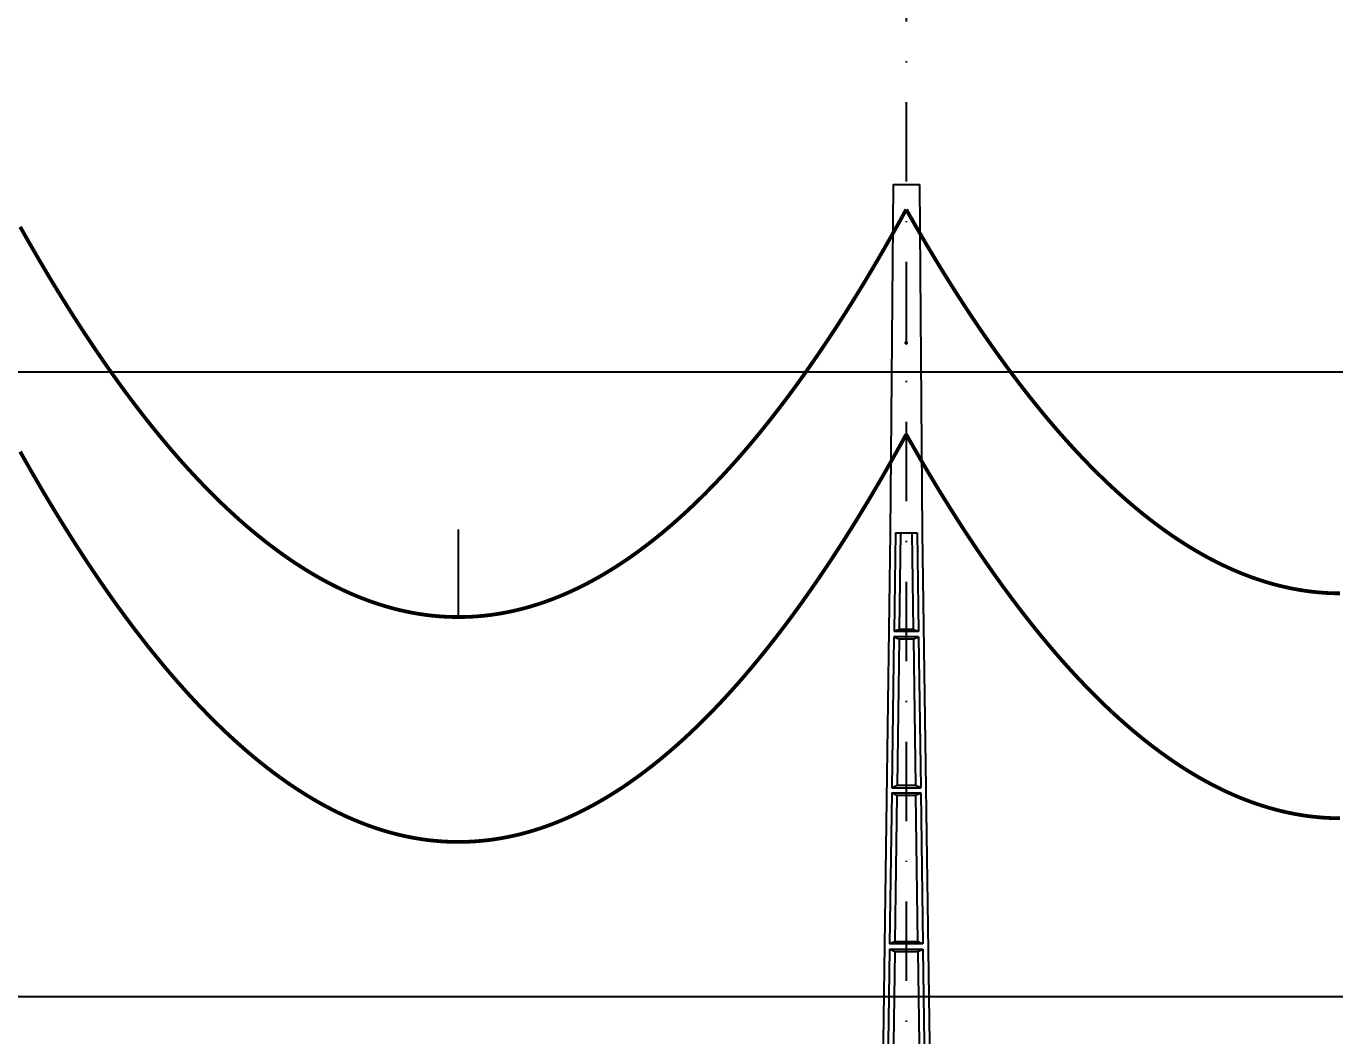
# Model space of a CAD drawing. Header units: metres. Extents: x -121 to 9872, y 3505 to 10721.
# Drawn here: x 817.6 to 922.3, y 9746.9 to 9827.7 of the extents above; entities that cross this region are included whole.
import ezdxf

# ---------------------------------------------------------------- set-up
doc = ezdxf.new("R2010")
doc.units = ezdxf.units.M
doc.header["$PDMODE"] = 2
doc.linetypes.add('DASHDOT', pattern=[25.4, 12.7, -6.35, 0, -6.35])
for name, color, linetype in [('CON-EOL- CA MAGNOLIA', 210, 'Continuous'), ('CON-EOL- FO', 101, 'Continuous'), ('cotas', 7, 'Continuous'), ('Grade', 9, 'Continuous'), ('Ind.Rot', 8, 'DASHDOT'), ('POSTE DT', 7, 'Continuous')]:
    doc.layers.add(name, color=color, linetype=linetype)
doc.styles.get("Standard").update_dxf_attribs({"font": 'arial.ttf'})
doc.dimstyles.new('ISO-25', dxfattribs={"dimtxt": 2.5, "dimasz": 2.5, "dimexe": 1.25, "dimexo": 0.625, "dimtad": 1, "dimzin": 1, "dimtxsty": 'Standard', "dimcen": 2.5, "dimaunit": 1, "dimadec": 3, "dimazin": 3, "dimtfac": 1, "dimtmove": 0, "dimatfit": 3, "dimfxlon": 1, "dimarcsym": 0})

# ---------------------------------------------------------------- blocks, each defined once
blk = doc.blocks.new('*U11')
at = {"layer": 'POSTE DT', "extrusion": (0, 1, 0)}
for p, q in [((-3.31, 349.86), (-4.05, 262)), ((-3.31, 349.86), (3.31, 349.86)), ((3.31, 349.86), (4.06, 262)), ((-4.05, 262), (-7.72, 0)), ((-4.05, 262), (-4.05, 262)), ((-2.73, 262), (-3.08, 237.05)), ((-2.73, 262), (2.75, 262)), ((-1.42, 262), (-1.77, 237.57)), ((1.43, 262), (1.77, 237.57)), ((2.75, 262), (3.1, 237.05)), ((4.06, 262), (7.72, 0)), ((-3.1, 235.74), (-3.63, 197.65)), ((3.11, 235.73), (-3.1, 235.74)), ((3.1, 237.05), (-3.08, 237.05)), ((-1.8, 235.21), (-2.32, 198.19)), ((1.8, 235.21), (2.32, 198.19)), ((3.11, 235.73), (3.65, 197.65)), ((-3.65, 196.34), (-4.19, 158.25)), ((-2.35, 195.8), (-2.87, 158.8)), ((2.35, 195.8), (2.87, 158.8)), ((3.66, 196.34), (4.2, 158.25)), ((-4.21, 156.94), (-4.74, 118.85)), ((-2.9, 156.39), (-3.42, 119.41)), ((2.91, 156.39), (3.42, 119.41)), ((4.21, 156.94), (4.75, 118.85)), ((4.75, 118.85), (-4.74, 118.85)), ((-4.76, 117.54), (-5.29, 79.45)), ((4.77, 117.54), (-4.76, 117.54)), ((-3.46, 116.98), (-3.97, 80.02)), ((3.46, 116.98), (3.98, 80.02)), ((4.77, 117.54), (5.3, 79.45)), ((5.3, 79.45), (-5.29, 79.45)), ((-5.31, 78.14), (-5.85, 40.06)), ((5.32, 78.14), (-5.31, 78.14)), ((-4.01, 77.57), (-4.53, 40.63)), ((4.01, 77.57), (4.53, 40.63)), ((5.32, 78.14), (5.85, 40.06)), ((5.85, 40.06), (-5.85, 40.06)), ((-5.86, 38.74), (-6.41, 0)), ((5.87, 38.74), (-5.86, 38.74)), ((-4.56, 38.17), (-5.1, 0)), ((4.56, 38.17), (5.1, 0)), ((5.87, 38.74), (6.41, 0)), ((-6.41, 0), (-7.72, 0)), ((-5.1, 0), (-6.41, 0)), ((5.1, 0), (-5.1, 0)), ((6.41, 0), (5.1, 0)), ((7.72, 0), (6.41, 0))]:
    blk.add_line(p, q, dxfattribs=at)
at = {"layer": 'POSTE DT', "ltscale": 3}
for points in [[(-3.65, 196.34), (3.66, 196.34)], [(-3.63, 197.65), (3.65, 197.65)], [(-4.21, 156.94), (4.21, 156.94)], [(4.2, 158.25), (-4.19, 158.25)]]:
    blk.add_lwpolyline(points, dxfattribs=at)
at = {"layer": 'POSTE DT'}
for points, knots in [([(0.25, 309.94), (0.25, 309.93), (0.25, 309.93), (0.25, 309.92), (0.25, 309.91), (0.25, 309.9), (0.25, 309.89), (0.24, 309.85), (0.22, 309.82), (0.19, 309.77), (0.16, 309.74), (0.11, 309.71), (0.08, 309.7), (0.01, 309.68), (-0.02, 309.68), (-0.08, 309.7), (-0.11, 309.71), (-0.16, 309.74), (-0.18, 309.76), (-0.21, 309.8), (-0.22, 309.82), (-0.24, 309.85), (-0.24, 309.87), (-0.25, 309.89), (-0.25, 309.9), (-0.25, 309.92), (-0.25, 309.92), (-0.25, 309.93), (-0.25, 309.94), (-0.25, 309.95), (-0.25, 309.95), (-0.25, 309.96), (-0.25, 309.97), (-0.24, 310), (-0.23, 310.02), (-0.21, 310.07), (-0.2, 310.09), (-0.15, 310.14), (-0.13, 310.15), (-0.07, 310.18), (-0.03, 310.19), (0.03, 310.19), (0.06, 310.18), (0.12, 310.16), (0.14, 310.14), (0.18, 310.11), (0.2, 310.09), (0.21, 310.06), (0.22, 310.05), (0.23, 310.04), (0.24, 310.01), (0.24, 309.99), (0.25, 309.97), (0.25, 309.96), (0.25, 309.95), (0.25, 309.94), (0.25, 309.94), (0.25, 309.94), (0.25, 309.94)], [-54.728303, -54.728303, -54.728303, -54.728303, -54.309038, -54.309038, -53.647169, -53.647169, -52.532885, -52.532885, -48.86224, -48.86224, -45.282765, -45.282765, -41.52867, -41.52867, -37.867486, -37.867486, -34.454589, -34.454589, -31.301423, -31.301423, -28.48103, -28.48103, -26.961755, -26.961755, -25.7544, -25.7544, -25.136228, -25.136228, -24.64409, -24.64409, -24.094201, -24.094201, -23.191199, -23.191199, -20.494482, -20.494482, -17.342863, -17.342863, -13.645538, -13.645538, -9.835989, -9.835989, -6.296781, -6.296781, -3.005029, -3.005029, 0, 0, 0, 1.527594, 1.527594, 3.697216, 3.697216, 4.489727, 4.489727, 5.01438, 5.01438, 5.095313, 5.095313, 5.095313, 5.095313]), ([(-3.1, 235.74), (-2.88, 235.65), (-2.67, 235.56), (-2.23, 235.39), (-2.02, 235.3), (-1.8, 235.21)], [0.055576, 0.055576, 0.055576, 0.055576, 56.767409, 56.767409, 113.50757, 113.50757, 113.50757, 113.50757]), ([(-1.77, 237.57), (-1.99, 237.49), (-2.21, 237.4), (-2.64, 237.22), (-2.86, 237.14), (-3.08, 237.05)], [0, 0, 0, 0, 56.660495, 56.660495, 113.412826, 113.412826, 113.412826, 113.412826]), ([(-1.8, 235.21), (-1.2, 235.21), (-0.6, 235.21), (0.6, 235.21), (1.2, 235.21), (1.8, 235.21)], [0, 0, 0, 0, 68.567797, 68.567797, 137.136247, 137.136247, 137.136247, 137.136247]), ([(1.77, 237.57), (1.18, 237.57), (0.59, 237.57), (-0.59, 237.57), (-1.18, 237.57), (-1.77, 237.57)], [0, 0, 0, 0, 67.306894, 67.306894, 134.614447, 134.614447, 134.614447, 134.614447]), ([(3.1, 237.05), (2.87, 237.14), (2.65, 237.23), (2.21, 237.4), (1.99, 237.49), (1.77, 237.57)], [0, 0, 0, 0, 56.738948, 56.738948, 113.38731, 113.38731, 113.38731, 113.38731]), ([(1.8, 235.21), (2.02, 235.3), (2.24, 235.38), (2.68, 235.56), (2.89, 235.65), (3.11, 235.73)], [0, 0, 0, 0, 56.845349, 56.845349, 113.599799, 113.599799, 113.599799, 113.599799]), ([(-2.32, 198.19), (-2.54, 198.1), (-2.76, 198.01), (-3.2, 197.83), (-3.41, 197.74), (-3.63, 197.65)], [0, 0, 0, 0, 63.412073, 63.412073, 126.777421, 126.777421, 126.777421, 126.777421]), ([(2.32, 198.19), (1.55, 198.19), (0.77, 198.19), (-0.77, 198.19), (-1.55, 198.19), (-2.32, 198.19)], [0, 0, 0, 0, 88.31008, 88.31008, 176.620652, 176.620652, 176.620652, 176.620652]), ([(3.65, 197.65), (3.43, 197.74), (3.2, 197.83), (2.76, 198.01), (2.54, 198.1), (2.32, 198.19)], [0, 0, 0, 0, 63.488119, 63.488119, 126.880939, 126.880939, 126.880939, 126.880939]), ([(-3.65, 196.34), (-3.43, 196.25), (-3.22, 196.16), (-2.78, 195.98), (-2.57, 195.89), (-2.35, 195.8)], [0.054307, 0.054307, 0.054307, 0.054307, 63.527131, 63.527131, 127.063246, 127.063246, 127.063246, 127.063246]), ([(-2.35, 195.8), (-1.57, 195.8), (-0.78, 195.8), (0.79, 195.8), (1.57, 195.8), (2.35, 195.8)], [0, 0, 0, 0, 89.585713, 89.585713, 179.17191, 179.17191, 179.17191, 179.17191]), ([(2.35, 195.8), (2.57, 195.89), (2.79, 195.98), (3.23, 196.16), (3.45, 196.25), (3.66, 196.34)], [0, 0, 0, 0, 63.60246, 63.60246, 127.109696, 127.109696, 127.109696, 127.109696]), ([(-2.87, 158.8), (-3.09, 158.71), (-3.31, 158.62), (-3.75, 158.43), (-3.97, 158.34), (-4.19, 158.25)], [0, 0, 0, 0, 70.301707, 70.301707, 140.590947, 140.590947, 140.590947, 140.590947]), ([(2.87, 158.8), (1.92, 158.8), (0.96, 158.8), (-0.96, 158.8), (-1.91, 158.8), (-2.87, 158.8)], [0, 0, 0, 0, 109.314454, 109.314454, 218.629264, 218.629264, 218.629264, 218.629264]), ([(4.2, 158.25), (3.98, 158.34), (3.76, 158.44), (3.31, 158.62), (3.09, 158.71), (2.87, 158.8)], [0, 0, 0, 0, 70.379198, 70.379198, 140.659718, 140.659718, 140.659718, 140.659718]), ([(-4.21, 156.94), (-3.99, 156.85), (-3.77, 156.75), (-3.34, 156.57), (-3.12, 156.48), (-2.9, 156.39)], [0.053423, 0.053423, 0.053423, 0.053423, 70.429742, 70.429742, 140.90167, 140.90167, 140.90167, 140.90167]), ([(-2.9, 156.39), (-1.94, 156.39), (-0.97, 156.39), (0.97, 156.39), (1.94, 156.39), (2.91, 156.39)], [0, 0, 0, 0, 110.60219, 110.60219, 221.20473, 221.20473, 221.20473, 221.20473]), ([(2.91, 156.39), (3.12, 156.48), (3.34, 156.57), (3.78, 156.75), (4, 156.85), (4.21, 156.94)], [0, 0, 0, 0, 70.506649, 70.506649, 140.914701, 140.914701, 140.914701, 140.914701]), ([(-3.42, 119.41), (-3.64, 119.32), (-3.86, 119.23), (-4.3, 119.04), (-4.52, 118.95), (-4.74, 118.85)], [0, 0, 0, 0, 77.299547, 77.299547, 154.618634, 154.618634, 154.618634, 154.618634]), ([(3.42, 119.41), (2.28, 119.41), (1.14, 119.41), (-1.14, 119.41), (-2.28, 119.41), (-3.42, 119.41)], [0, 0, 0, 0, 130.319901, 130.319901, 260.640046, 260.640046, 260.640046, 260.640046]), ([(4.75, 118.85), (4.53, 118.95), (4.31, 119.04), (3.87, 119.23), (3.64, 119.32), (3.42, 119.41)], [0, 0, 0, 0, 77.381597, 77.381597, 154.66183, 154.66183, 154.66183, 154.66183]), ([(-4.76, 117.54), (-4.54, 117.45), (-4.32, 117.35), (-3.89, 117.17), (-3.67, 117.07), (-3.46, 116.98)], [0.052784, 0.052784, 0.052784, 0.052784, 77.438432, 77.438432, 154.950301, 154.950301, 154.950301, 154.950301]), ([(-3.46, 116.98), (-2.3, 116.98), (-1.15, 116.98), (1.15, 116.98), (2.31, 116.98), (3.46, 116.98)], [0, 0, 0, 0, 131.617604, 131.617604, 263.235447, 263.235447, 263.235447, 263.235447]), ([(3.46, 116.98), (3.68, 117.07), (3.89, 117.17), (4.33, 117.35), (4.55, 117.45), (4.77, 117.54)], [0, 0, 0, 0, 77.520013, 77.520013, 154.938747, 154.938747, 154.938747, 154.938747]), ([(-3.97, 80.02), (-4.19, 79.93), (-4.41, 79.83), (-4.85, 79.64), (-5.07, 79.55), (-5.29, 79.45)], [0, 0, 0, 0, 84.379671, 84.379671, 168.809376, 168.809376, 168.809376, 168.809376]), ([(3.98, 80.02), (2.65, 80.02), (1.33, 80.02), (-1.32, 80.02), (-2.65, 80.02), (-3.97, 80.02)], [0, 0, 0, 0, 151.326157, 151.326157, 302.652465, 302.652465, 302.652465, 302.652465]), ([(5.3, 79.45), (5.08, 79.55), (4.86, 79.64), (4.42, 79.83), (4.2, 79.93), (3.98, 80.02)], [0, 0, 0, 0, 84.46863, 84.46863, 168.833721, 168.833721, 168.833721, 168.833721]), ([(-5.31, 78.14), (-5.09, 78.05), (-4.88, 77.95), (-4.44, 77.76), (-4.23, 77.67), (-4.01, 77.57)], [0.052308, 0.052308, 0.052308, 0.052308, 84.527725, 84.527725, 169.158824, 169.158824, 169.158824, 169.158824]), ([(-4.01, 77.57), (-2.67, 77.57), (-1.34, 77.57), (1.34, 77.57), (2.67, 77.57), (4.01, 77.57)], [0, 0, 0, 0, 152.632212, 152.632212, 305.264569, 305.264569, 305.264569, 305.264569]), ([(4.01, 77.57), (4.23, 77.67), (4.45, 77.76), (4.88, 77.95), (5.1, 78.05), (5.32, 78.14)], [0, 0, 0, 0, 84.616316, 84.616316, 169.129178, 169.129178, 169.129178, 169.129178]), ([(-4.53, 40.63), (-4.75, 40.53), (-4.97, 40.44), (-5.41, 40.25), (-5.63, 40.15), (-5.85, 40.06)], [0, 0, 0, 0, 91.523648, 91.523648, 183.126775, 183.126775, 183.126775, 183.126775]), ([(4.53, 40.63), (3.02, 40.63), (1.51, 40.63), (-1.51, 40.63), (-3.02, 40.63), (-4.53, 40.63)], [0, 0, 0, 0, 172.33304, 172.33304, 344.666151, 344.666151, 344.666151, 344.666151]), ([(5.85, 40.06), (5.63, 40.15), (5.41, 40.25), (4.97, 40.44), (4.75, 40.53), (4.53, 40.63)], [0, 0, 0, 0, 91.621326, 91.621326, 183.137324, 183.137324, 183.137324, 183.137324]), ([(-5.86, 38.74), (-5.65, 38.65), (-5.43, 38.55), (-5, 38.36), (-4.78, 38.26), (-4.56, 38.17)], [0.026524, 0.026524, 0.026524, 0.026524, 91.679563, 91.679563, 183.466041, 183.466041, 183.466041, 183.466041]), ([(-4.56, 38.17), (-3.04, 38.17), (-1.52, 38.17), (1.52, 38.17), (3.04, 38.17), (4.56, 38.17)], [0, 0, 0, 0, 173.646192, 173.646192, 347.292451, 347.292451, 347.292451, 347.292451]), ([(4.56, 38.17), (4.78, 38.26), (5, 38.36), (5.43, 38.55), (5.65, 38.65), (5.87, 38.74)], [0, 0, 0, 0, 91.776928, 91.776928, 183.448614, 183.448614, 183.448614, 183.448614])]:
    blk.add_open_spline(points, degree=3, knots=knots, dxfattribs=at)
blk = doc.blocks.new('*D50')
at = {"layer": 'cotas', "color": 0, "lineweight": -2, "transparency": 16777216}
for p, q in [((813, 9847.32), (813, 9851.07)), ((888, 9847.32), (888, 9851.07)), ((815.5, 9849.82), (885.5, 9849.82))]:
    blk.add_line(p, q, dxfattribs=at)
at = {"layer": 'cotas', "color": 0, "transparency": 16777216}
for points in [[(815.5, 9850.24), (815.5, 9849.41), (813, 9849.82)], [(885.5, 9850.24), (885.5, 9849.41), (888, 9849.82)]]:
    blk.add_solid(points, dxfattribs=at)
at = {"layer": 'Defpoints', "color": 0, "transparency": 16777216}
for p in [(888, 9849.82), (813, 9821.38), (888, 9815)]:
    blk.add_point(p, dxfattribs=at)
at = {"layer": 'cotas', "color": 0, "transparency": 16777216, "insert": (850.5, 9851.95), "char_height": 2.5, "attachment_point": 5}
blk.add_mtext('75,00', dxfattribs=at)
blk = doc.blocks.new('*D51')
at = {"layer": 'cotas', "color": 0, "lineweight": -2, "transparency": 16777216}
for p, q in [((888, 9847.32), (888, 9851.07)), ((963.02, 9847.32), (963.02, 9851.07)), ((890.5, 9849.82), (960.52, 9849.82))]:
    blk.add_line(p, q, dxfattribs=at)
at = {"layer": 'cotas', "color": 0, "transparency": 16777216}
for points in [[(890.5, 9850.24), (890.5, 9849.41), (888, 9849.82)], [(960.52, 9850.24), (960.52, 9849.41), (963.02, 9849.82)]]:
    blk.add_solid(points, dxfattribs=at)
at = {"layer": 'Defpoints', "color": 0, "transparency": 16777216}
for p in [(963.02, 9849.82), (963.02, 9825.46), (888, 9815)]:
    blk.add_point(p, dxfattribs=at)
at = {"layer": 'cotas', "color": 0, "transparency": 16777216, "insert": (925.51, 9851.95), "char_height": 2.5, "attachment_point": 5}
blk.add_mtext('75,03', dxfattribs=at)

msp = doc.modelspace()

# ---------------------------------------------------------------- linework, layer by layer
at = {"layer": 'CON-EOL- CA MAGNOLIA'}
for p, q in [((852.165, 9780.376), (852.165, 9787.376)), ((852.165, 9780.376), (852.165, 9787.376)), ((852.165, 9780.375), (852.165, 9787.375))]:
    msp.add_line(p, q, dxfattribs=at)
at = {"layer": 'CON-EOL- CA MAGNOLIA', "const_width": 0.3}
for points in [[(817.101, 9811.613), (817.475, 9810.95), (817.848, 9810.294), (818.221, 9809.646), (818.594, 9809.004), (818.967, 9808.37), (819.34, 9807.743), (819.713, 9807.123), (820.087, 9806.51), (820.46, 9805.904), (820.833, 9805.305), (821.206, 9804.714), (821.579, 9804.13), (821.952, 9803.553), (822.325, 9802.983), (822.698, 9802.42), (823.072, 9801.864), (823.445, 9801.315), (823.818, 9800.774), (824.191, 9800.239), (824.564, 9799.712), (824.937, 9799.192), (825.31, 9798.679), (825.684, 9798.173), (826.057, 9797.674), (826.43, 9797.183), (826.803, 9796.698), (827.176, 9796.221), (827.549, 9795.751), (827.922, 9795.288), (828.296, 9794.831), (828.669, 9794.383), (829.042, 9793.941), (829.415, 9793.506), (829.788, 9793.078), (830.161, 9792.658), (830.534, 9792.244), (830.907, 9791.838), (831.281, 9791.439), (831.654, 9791.047), (832.027, 9790.662), (832.4, 9790.284), (832.773, 9789.913), (833.146, 9789.549), (833.519, 9789.192), (833.893, 9788.843), (834.266, 9788.5), (834.639, 9788.165), (835.012, 9787.836), (835.385, 9787.515), (835.758, 9787.201), (836.131, 9786.894), (836.504, 9786.594), (836.878, 9786.301), (837.251, 9786.015), (837.624, 9785.736), (837.997, 9785.465), (838.37, 9785.2), (838.743, 9784.942), (839.116, 9784.692), (839.49, 9784.449), (839.863, 9784.212), (840.236, 9783.983), (840.609, 9783.761), (840.982, 9783.546), (841.355, 9783.338), (841.728, 9783.137), (842.101, 9782.943), (842.475, 9782.756), (842.848, 9782.576), (843.221, 9782.403), (843.594, 9782.238), (843.967, 9782.079), (844.34, 9781.927), (844.713, 9781.783), (845.087, 9781.645), (845.46, 9781.515), (845.833, 9781.392), (846.206, 9781.276), (846.579, 9781.166), (846.952, 9781.064), (847.325, 9780.969), (847.698, 9780.881), (848.072, 9780.8), (848.445, 9780.726), (848.818, 9780.659), (849.191, 9780.6), (849.564, 9780.547), (849.937, 9780.501), (850.31, 9780.463), (850.684, 9780.431), (851.057, 9780.407), (851.43, 9780.389), (851.803, 9780.379), (852.176, 9780.375), (852.549, 9780.379), (852.922, 9780.39), (853.296, 9780.408), (853.669, 9780.433), (854.042, 9780.465), (854.415, 9780.504), (854.788, 9780.55), (855.161, 9780.603), (855.534, 9780.663), (855.907, 9780.73), (856.281, 9780.805), (856.654, 9780.886), (857.027, 9780.974), (857.4, 9781.07), (857.773, 9781.172), (858.146, 9781.282), (858.519, 9781.399), (858.893, 9781.522), (859.266, 9781.653), (859.639, 9781.791), (860.012, 9781.936), (860.385, 9782.088), (860.758, 9782.247), (861.131, 9782.413), (861.504, 9782.586), (861.878, 9782.766), (862.251, 9782.954), (862.624, 9783.148), (862.997, 9783.349), (863.37, 9783.558), (863.743, 9783.773), (864.116, 9783.996), (864.49, 9784.226), (864.863, 9784.462), (865.236, 9784.706), (865.609, 9784.957), (865.982, 9785.215), (866.355, 9785.48), (866.728, 9785.752), (867.101, 9786.031), (867.475, 9786.318), (867.848, 9786.611), (868.221, 9786.911), (868.594, 9787.219), (868.967, 9787.533), (869.34, 9787.855), (869.713, 9788.184), (870.087, 9788.52), (870.46, 9788.863), (870.833, 9789.213), (871.206, 9789.57), (871.579, 9789.934), (871.952, 9790.305), (872.325, 9790.684), (872.698, 9791.069), (873.072, 9791.462), (873.445, 9791.861), (873.818, 9792.268), (874.191, 9792.682), (874.564, 9793.103), (874.937, 9793.531), (875.31, 9793.966), (875.684, 9794.408), (876.057, 9794.857), (876.43, 9795.314), (876.803, 9795.778), (877.176, 9796.248), (877.549, 9796.726), (877.922, 9797.211), (878.296, 9797.703), (878.669, 9798.202), (879.042, 9798.708), (879.415, 9799.222), (879.788, 9799.742), (880.161, 9800.27), (880.534, 9800.805), (880.907, 9801.347), (881.281, 9801.896), (881.654, 9802.452), (882.027, 9803.015), (882.4, 9803.586), (882.773, 9804.163), (883.146, 9804.748), (883.519, 9805.34), (883.893, 9805.939), (884.266, 9806.545), (884.639, 9807.158), (885.012, 9807.779), (885.385, 9808.406), (885.758, 9809.041), (886.131, 9809.683), (886.504, 9810.332), (886.878, 9810.988), (887.251, 9811.652), (887.624, 9812.322), (887.997, 9813)], [(817.101, 9811.613), (817.475, 9810.95), (817.848, 9810.294), (818.221, 9809.646), (818.594, 9809.004), (818.967, 9808.37), (819.34, 9807.743), (819.713, 9807.123), (820.087, 9806.51), (820.46, 9805.904), (820.833, 9805.306), (821.206, 9804.714), (821.579, 9804.13), (821.952, 9803.553), (822.325, 9802.983), (822.698, 9802.42), (823.072, 9801.864), (823.445, 9801.315), (823.818, 9800.774), (824.191, 9800.239), (824.564, 9799.712), (824.937, 9799.192), (825.31, 9798.679), (825.684, 9798.173), (826.057, 9797.674), (826.43, 9797.183), (826.803, 9796.698), (827.176, 9796.221), (827.549, 9795.751), (827.922, 9795.288), (828.296, 9794.832), (828.669, 9794.383), (829.042, 9793.941), (829.415, 9793.506), (829.788, 9793.078), (830.161, 9792.658), (830.534, 9792.244), (830.907, 9791.838), (831.281, 9791.439), (831.654, 9791.047), (832.027, 9790.662), (832.4, 9790.284), (832.773, 9789.913), (833.146, 9789.549), (833.519, 9789.192), (833.893, 9788.843), (834.266, 9788.5), (834.639, 9788.165), (835.012, 9787.836), (835.385, 9787.515), (835.758, 9787.201), (836.131, 9786.894), (836.504, 9786.594), (836.878, 9786.301), (837.251, 9786.015), (837.624, 9785.736), (837.997, 9785.465), (838.37, 9785.2), (838.743, 9784.942), (839.116, 9784.692), (839.49, 9784.449), (839.863, 9784.212), (840.236, 9783.983), (840.609, 9783.761), (840.982, 9783.546), (841.355, 9783.337), (841.728, 9783.137), (842.101, 9782.943), (842.475, 9782.756), (842.848, 9782.576), (843.221, 9782.403), (843.594, 9782.237), (843.967, 9782.079), (844.34, 9781.927), (844.713, 9781.783), (845.087, 9781.645), (845.46, 9781.515), (845.833, 9781.392), (846.206, 9781.275), (846.579, 9781.166), (846.952, 9781.064), (847.325, 9780.969), (847.698, 9780.881), (848.072, 9780.8), (848.445, 9780.726), (848.818, 9780.659), (849.191, 9780.6), (849.564, 9780.547), (849.937, 9780.501), (850.31, 9780.463), (850.684, 9780.431), (851.057, 9780.407), (851.43, 9780.389), (851.803, 9780.379), (852.176, 9780.376), (852.549, 9780.379), (852.922, 9780.39), (853.296, 9780.408), (853.669, 9780.433), (854.042, 9780.465), (854.415, 9780.504), (854.788, 9780.55), (855.161, 9780.603), (855.534, 9780.663), (855.907, 9780.73), (856.281, 9780.805), (856.654, 9780.886), (857.027, 9780.974), (857.4, 9781.07), (857.773, 9781.172), (858.146, 9781.282), (858.519, 9781.399), (858.893, 9781.522), (859.266, 9781.653), (859.639, 9781.791), (860.012, 9781.936), (860.385, 9782.088), (860.758, 9782.247), (861.131, 9782.413), (861.504, 9782.586), (861.878, 9782.766), (862.251, 9782.954), (862.624, 9783.148), (862.997, 9783.349), (863.37, 9783.558), (863.743, 9783.773), (864.116, 9783.996), (864.49, 9784.226), (864.863, 9784.462), (865.236, 9784.706), (865.609, 9784.957), (865.982, 9785.215), (866.355, 9785.48), (866.728, 9785.752), (867.101, 9786.031), (867.475, 9786.318), (867.848, 9786.611), (868.221, 9786.911), (868.594, 9787.219), (868.967, 9787.533), (869.34, 9787.855), (869.713, 9788.184), (870.087, 9788.52), (870.46, 9788.863), (870.833, 9789.213), (871.206, 9789.57), (871.579, 9789.934), (871.952, 9790.305), (872.325, 9790.683), (872.698, 9791.069), (873.072, 9791.461), (873.445, 9791.861), (873.818, 9792.268), (874.191, 9792.682), (874.564, 9793.103), (874.937, 9793.531), (875.31, 9793.966), (875.684, 9794.408), (876.057, 9794.857), (876.43, 9795.314), (876.803, 9795.777), (877.176, 9796.248), (877.549, 9796.726), (877.922, 9797.211), (878.296, 9797.703), (878.669, 9798.202), (879.042, 9798.708), (879.415, 9799.222), (879.788, 9799.742), (880.161, 9800.27), (880.534, 9800.805), (880.907, 9801.347), (881.281, 9801.896), (881.654, 9802.452), (882.027, 9803.015), (882.4, 9803.585), (882.773, 9804.163), (883.146, 9804.748), (883.519, 9805.34), (883.893, 9805.939), (884.266, 9806.545), (884.639, 9807.158), (885.012, 9807.779), (885.385, 9808.406), (885.758, 9809.041), (886.131, 9809.683), (886.504, 9810.332), (886.878, 9810.988), (887.251, 9811.652), (887.624, 9812.322), (887.997, 9813)], [(817.101, 9811.613), (817.475, 9810.95), (817.848, 9810.294), (818.221, 9809.646), (818.594, 9809.004), (818.967, 9808.37), (819.34, 9807.743), (819.713, 9807.123), (820.087, 9806.51), (820.46, 9805.904), (820.833, 9805.306), (821.206, 9804.714), (821.579, 9804.13), (821.952, 9803.553), (822.325, 9802.983), (822.698, 9802.42), (823.072, 9801.864), (823.445, 9801.315), (823.818, 9800.774), (824.191, 9800.239), (824.564, 9799.712), (824.937, 9799.192), (825.31, 9798.679), (825.684, 9798.173), (826.057, 9797.674), (826.43, 9797.183), (826.803, 9796.698), (827.176, 9796.221), (827.549, 9795.751), (827.922, 9795.288), (828.296, 9794.832), (828.669, 9794.383), (829.042, 9793.941), (829.415, 9793.506), (829.788, 9793.078), (830.161, 9792.658), (830.534, 9792.244), (830.907, 9791.838), (831.281, 9791.439), (831.654, 9791.047), (832.027, 9790.662), (832.4, 9790.284), (832.773, 9789.913), (833.146, 9789.549), (833.519, 9789.192), (833.893, 9788.843), (834.266, 9788.5), (834.639, 9788.165), (835.012, 9787.836), (835.385, 9787.515), (835.758, 9787.201), (836.131, 9786.894), (836.504, 9786.594), (836.878, 9786.301), (837.251, 9786.015), (837.624, 9785.736), (837.997, 9785.465), (838.37, 9785.2), (838.743, 9784.942), (839.116, 9784.692), (839.49, 9784.449), (839.863, 9784.212), (840.236, 9783.983), (840.609, 9783.761), (840.982, 9783.546), (841.355, 9783.337), (841.728, 9783.137), (842.101, 9782.943), (842.475, 9782.756), (842.848, 9782.576), (843.221, 9782.403), (843.594, 9782.237), (843.967, 9782.079), (844.34, 9781.927), (844.713, 9781.783), (845.087, 9781.645), (845.46, 9781.515), (845.833, 9781.392), (846.206, 9781.275), (846.579, 9781.166), (846.952, 9781.064), (847.325, 9780.969), (847.698, 9780.881), (848.072, 9780.8), (848.445, 9780.726), (848.818, 9780.659), (849.191, 9780.6), (849.564, 9780.547), (849.937, 9780.501), (850.31, 9780.463), (850.684, 9780.431), (851.057, 9780.407), (851.43, 9780.389), (851.803, 9780.379), (852.176, 9780.376), (852.549, 9780.379), (852.922, 9780.39), (853.296, 9780.408), (853.669, 9780.433), (854.042, 9780.465), (854.415, 9780.504), (854.788, 9780.55), (855.161, 9780.603), (855.534, 9780.663), (855.907, 9780.73), (856.281, 9780.805), (856.654, 9780.886), (857.027, 9780.974), (857.4, 9781.07), (857.773, 9781.172), (858.146, 9781.282), (858.519, 9781.399), (858.893, 9781.522), (859.266, 9781.653), (859.639, 9781.791), (860.012, 9781.936), (860.385, 9782.088), (860.758, 9782.247), (861.131, 9782.413), (861.504, 9782.586), (861.878, 9782.766), (862.251, 9782.954), (862.624, 9783.148), (862.997, 9783.349), (863.37, 9783.558), (863.743, 9783.773), (864.116, 9783.996), (864.49, 9784.226), (864.863, 9784.462), (865.236, 9784.706), (865.609, 9784.957), (865.982, 9785.215), (866.355, 9785.48), (866.728, 9785.752), (867.101, 9786.031), (867.475, 9786.318), (867.848, 9786.611), (868.221, 9786.911), (868.594, 9787.219), (868.967, 9787.533), (869.34, 9787.855), (869.713, 9788.184), (870.087, 9788.52), (870.46, 9788.863), (870.833, 9789.213), (871.206, 9789.57), (871.579, 9789.934), (871.952, 9790.305), (872.325, 9790.683), (872.698, 9791.069), (873.072, 9791.461), (873.445, 9791.861), (873.818, 9792.268), (874.191, 9792.682), (874.564, 9793.103), (874.937, 9793.531), (875.31, 9793.966), (875.684, 9794.408), (876.057, 9794.857), (876.43, 9795.314), (876.803, 9795.777), (877.176, 9796.248), (877.549, 9796.726), (877.922, 9797.211), (878.296, 9797.703), (878.669, 9798.202), (879.042, 9798.708), (879.415, 9799.222), (879.788, 9799.742), (880.161, 9800.27), (880.534, 9800.805), (880.907, 9801.347), (881.281, 9801.896), (881.654, 9802.452), (882.027, 9803.015), (882.4, 9803.585), (882.773, 9804.163), (883.146, 9804.748), (883.519, 9805.34), (883.893, 9805.939), (884.266, 9806.545), (884.639, 9807.158), (885.012, 9807.779), (885.385, 9808.406), (885.758, 9809.041), (886.131, 9809.683), (886.504, 9810.332), (886.878, 9810.988), (887.251, 9811.652), (887.624, 9812.322), (887.997, 9813)], [(887.997, 9813), (888.37, 9812.342), (888.744, 9811.692), (889.117, 9811.048), (889.49, 9810.412), (889.863, 9809.783), (890.237, 9809.161), (890.61, 9808.546), (890.983, 9807.939), (891.356, 9807.338), (891.73, 9806.745), (892.103, 9806.159), (892.476, 9805.58), (892.849, 9805.008), (893.223, 9804.443), (893.596, 9803.886), (893.969, 9803.335), (894.342, 9802.792), (894.716, 9802.256), (895.089, 9801.727), (895.462, 9801.205), (895.835, 9800.69), (896.209, 9800.182), (896.582, 9799.682), (896.955, 9799.188), (897.328, 9798.702), (897.702, 9798.223), (898.075, 9797.751), (898.448, 9797.286), (898.822, 9796.828), (899.195, 9796.378), (899.568, 9795.934), (899.941, 9795.498), (900.315, 9795.068), (900.688, 9794.646), (901.061, 9794.231), (901.434, 9793.823), (901.808, 9793.422), (902.181, 9793.028), (902.554, 9792.641), (902.927, 9792.262), (903.301, 9791.889), (903.674, 9791.523), (904.047, 9791.165), (904.42, 9790.814), (904.794, 9790.47), (905.167, 9790.133), (905.54, 9789.803), (905.913, 9789.48), (906.287, 9789.164), (906.66, 9788.855), (907.033, 9788.553), (907.406, 9788.259), (907.78, 9787.971), (908.153, 9787.691), (908.526, 9787.418), (908.899, 9787.151), (909.273, 9786.892), (909.646, 9786.64), (910.019, 9786.395), (910.393, 9786.157), (910.766, 9785.926), (911.139, 9785.703), (911.512, 9785.486), (911.886, 9785.276), (912.259, 9785.074), (912.632, 9784.878), (913.005, 9784.69), (913.379, 9784.508), (913.752, 9784.334), (914.125, 9784.167), (914.498, 9784.007), (914.872, 9783.854), (915.245, 9783.708), (915.618, 9783.569), (915.991, 9783.437), (916.365, 9783.312), (916.738, 9783.194), (917.111, 9783.083), (917.484, 9782.98), (917.858, 9782.883), (918.231, 9782.794), (918.604, 9782.711), (918.977, 9782.636), (919.351, 9782.568), (919.724, 9782.506), (920.097, 9782.452), (920.471, 9782.405), (920.844, 9782.365), (921.217, 9782.332), (921.59, 9782.306), (921.964, 9782.287), (922.337, 9782.275), (922.71, 9782.271)], [(887.997, 9813), (888.37, 9812.342), (888.744, 9811.692), (889.117, 9811.048), (889.49, 9810.412), (889.863, 9809.783), (890.237, 9809.161), (890.61, 9808.546), (890.983, 9807.939), (891.356, 9807.338), (891.73, 9806.745), (892.103, 9806.159), (892.476, 9805.58), (892.849, 9805.008), (893.223, 9804.443), (893.596, 9803.886), (893.969, 9803.335), (894.342, 9802.792), (894.716, 9802.256), (895.089, 9801.727), (895.462, 9801.205), (895.835, 9800.69), (896.209, 9800.182), (896.582, 9799.682), (896.955, 9799.189), (897.328, 9798.702), (897.702, 9798.223), (898.075, 9797.751), (898.448, 9797.286), (898.822, 9796.828), (899.195, 9796.378), (899.568, 9795.934), (899.941, 9795.497), (900.315, 9795.068), (900.688, 9794.646), (901.061, 9794.231), (901.434, 9793.823), (901.808, 9793.422), (902.181, 9793.028), (902.554, 9792.641), (902.927, 9792.262), (903.301, 9791.889), (903.674, 9791.523), (904.047, 9791.165), (904.42, 9790.814), (904.794, 9790.47), (905.167, 9790.133), (905.54, 9789.803), (905.913, 9789.48), (906.287, 9789.164), (906.66, 9788.855), (907.033, 9788.553), (907.406, 9788.259), (907.78, 9787.971), (908.153, 9787.691), (908.526, 9787.418), (908.899, 9787.151), (909.273, 9786.892), (909.646, 9786.64), (910.019, 9786.395), (910.393, 9786.157), (910.766, 9785.926), (911.139, 9785.703), (911.512, 9785.486), (911.886, 9785.276), (912.259, 9785.074), (912.632, 9784.878), (913.005, 9784.69), (913.379, 9784.508), (913.752, 9784.334), (914.125, 9784.167), (914.498, 9784.007), (914.872, 9783.854), (915.245, 9783.708), (915.618, 9783.569), (915.991, 9783.437), (916.365, 9783.312), (916.738, 9783.194), (917.111, 9783.083), (917.484, 9782.98), (917.858, 9782.883), (918.231, 9782.794), (918.604, 9782.711), (918.977, 9782.636), (919.351, 9782.568), (919.724, 9782.506), (920.097, 9782.452), (920.471, 9782.405), (920.844, 9782.365), (921.217, 9782.332), (921.59, 9782.306), (921.964, 9782.287), (922.337, 9782.275), (922.71, 9782.271)], [(887.997, 9813), (888.37, 9812.342), (888.744, 9811.692), (889.117, 9811.048), (889.49, 9810.412), (889.863, 9809.783), (890.237, 9809.161), (890.61, 9808.546), (890.983, 9807.939), (891.356, 9807.338), (891.73, 9806.745), (892.103, 9806.159), (892.476, 9805.58), (892.849, 9805.008), (893.223, 9804.443), (893.596, 9803.886), (893.969, 9803.335), (894.342, 9802.792), (894.716, 9802.256), (895.089, 9801.727), (895.462, 9801.205), (895.835, 9800.69), (896.209, 9800.182), (896.582, 9799.682), (896.955, 9799.189), (897.328, 9798.702), (897.702, 9798.223), (898.075, 9797.751), (898.448, 9797.286), (898.822, 9796.828), (899.195, 9796.378), (899.568, 9795.934), (899.941, 9795.497), (900.315, 9795.068), (900.688, 9794.646), (901.061, 9794.231), (901.434, 9793.823), (901.808, 9793.422), (902.181, 9793.028), (902.554, 9792.641), (902.927, 9792.262), (903.301, 9791.889), (903.674, 9791.523), (904.047, 9791.165), (904.42, 9790.814), (904.794, 9790.47), (905.167, 9790.133), (905.54, 9789.803), (905.913, 9789.48), (906.287, 9789.164), (906.66, 9788.855), (907.033, 9788.553), (907.406, 9788.259), (907.78, 9787.971), (908.153, 9787.691), (908.526, 9787.418), (908.899, 9787.151), (909.273, 9786.892), (909.646, 9786.64), (910.019, 9786.395), (910.393, 9786.157), (910.766, 9785.926), (911.139, 9785.703), (911.512, 9785.486), (911.886, 9785.276), (912.259, 9785.074), (912.632, 9784.878), (913.005, 9784.69), (913.379, 9784.508), (913.752, 9784.334), (914.125, 9784.167), (914.498, 9784.007), (914.872, 9783.854), (915.245, 9783.708), (915.618, 9783.569), (915.991, 9783.437), (916.365, 9783.312), (916.738, 9783.194), (917.111, 9783.083), (917.484, 9782.98), (917.858, 9782.883), (918.231, 9782.794), (918.604, 9782.711), (918.977, 9782.636), (919.351, 9782.568), (919.724, 9782.506), (920.097, 9782.452), (920.471, 9782.405), (920.844, 9782.365), (921.217, 9782.332), (921.59, 9782.306), (921.964, 9782.287), (922.337, 9782.275), (922.71, 9782.271)]]:
    msp.add_lwpolyline(points, dxfattribs=at)
at = {"layer": 'CON-EOL- FO', "const_width": 0.3}
for points in [[(817.101, 9793.613), (817.475, 9792.95), (817.848, 9792.294), (818.221, 9791.646), (818.594, 9791.004), (818.967, 9790.37), (819.34, 9789.743), (819.713, 9789.123), (820.087, 9788.51), (820.46, 9787.904), (820.833, 9787.305), (821.206, 9786.714), (821.579, 9786.13), (821.952, 9785.553), (822.325, 9784.983), (822.698, 9784.42), (823.072, 9783.864), (823.445, 9783.315), (823.818, 9782.774), (824.191, 9782.239), (824.564, 9781.712), (824.937, 9781.192), (825.31, 9780.679), (825.684, 9780.173), (826.057, 9779.674), (826.43, 9779.183), (826.803, 9778.698), (827.176, 9778.221), (827.549, 9777.751), (827.922, 9777.288), (828.296, 9776.831), (828.669, 9776.383), (829.042, 9775.941), (829.415, 9775.506), (829.788, 9775.078), (830.161, 9774.658), (830.534, 9774.244), (830.907, 9773.838), (831.281, 9773.439), (831.654, 9773.047), (832.027, 9772.662), (832.4, 9772.284), (832.773, 9771.913), (833.146, 9771.549), (833.519, 9771.192), (833.893, 9770.843), (834.266, 9770.5), (834.639, 9770.165), (835.012, 9769.836), (835.385, 9769.515), (835.758, 9769.201), (836.131, 9768.894), (836.504, 9768.594), (836.878, 9768.301), (837.251, 9768.015), (837.624, 9767.736), (837.997, 9767.465), (838.37, 9767.2), (838.743, 9766.942), (839.116, 9766.692), (839.49, 9766.449), (839.863, 9766.212), (840.236, 9765.983), (840.609, 9765.761), (840.982, 9765.546), (841.355, 9765.338), (841.728, 9765.137), (842.101, 9764.943), (842.475, 9764.756), (842.848, 9764.576), (843.221, 9764.403), (843.594, 9764.238), (843.967, 9764.079), (844.34, 9763.927), (844.713, 9763.783), (845.087, 9763.645), (845.46, 9763.515), (845.833, 9763.392), (846.206, 9763.276), (846.579, 9763.166), (846.952, 9763.064), (847.325, 9762.969), (847.698, 9762.881), (848.072, 9762.8), (848.445, 9762.726), (848.818, 9762.659), (849.191, 9762.6), (849.564, 9762.547), (849.937, 9762.501), (850.31, 9762.463), (850.684, 9762.431), (851.057, 9762.407), (851.43, 9762.389), (851.803, 9762.379), (852.176, 9762.375), (852.549, 9762.379), (852.922, 9762.39), (853.296, 9762.408), (853.669, 9762.433), (854.042, 9762.465), (854.415, 9762.504), (854.788, 9762.55), (855.161, 9762.603), (855.534, 9762.663), (855.907, 9762.73), (856.281, 9762.805), (856.654, 9762.886), (857.027, 9762.974), (857.4, 9763.07), (857.773, 9763.172), (858.146, 9763.282), (858.519, 9763.399), (858.893, 9763.522), (859.266, 9763.653), (859.639, 9763.791), (860.012, 9763.936), (860.385, 9764.088), (860.758, 9764.247), (861.131, 9764.413), (861.504, 9764.586), (861.878, 9764.766), (862.251, 9764.954), (862.624, 9765.148), (862.997, 9765.349), (863.37, 9765.558), (863.743, 9765.773), (864.116, 9765.996), (864.49, 9766.226), (864.863, 9766.462), (865.236, 9766.706), (865.609, 9766.957), (865.982, 9767.215), (866.355, 9767.48), (866.728, 9767.752), (867.101, 9768.031), (867.475, 9768.318), (867.848, 9768.611), (868.221, 9768.911), (868.594, 9769.219), (868.967, 9769.533), (869.34, 9769.855), (869.713, 9770.184), (870.087, 9770.52), (870.46, 9770.863), (870.833, 9771.213), (871.206, 9771.57), (871.579, 9771.934), (871.952, 9772.305), (872.325, 9772.684), (872.698, 9773.069), (873.072, 9773.462), (873.445, 9773.861), (873.818, 9774.268), (874.191, 9774.682), (874.564, 9775.103), (874.937, 9775.531), (875.31, 9775.966), (875.684, 9776.408), (876.057, 9776.857), (876.43, 9777.314), (876.803, 9777.778), (877.176, 9778.248), (877.549, 9778.726), (877.922, 9779.211), (878.296, 9779.703), (878.669, 9780.202), (879.042, 9780.708), (879.415, 9781.222), (879.788, 9781.742), (880.161, 9782.27), (880.534, 9782.805), (880.907, 9783.347), (881.281, 9783.896), (881.654, 9784.452), (882.027, 9785.015), (882.4, 9785.586), (882.773, 9786.163), (883.146, 9786.748), (883.519, 9787.34), (883.893, 9787.939), (884.266, 9788.545), (884.639, 9789.158), (885.012, 9789.779), (885.385, 9790.406), (885.758, 9791.041), (886.131, 9791.683), (886.504, 9792.332), (886.878, 9792.988), (887.251, 9793.652), (887.624, 9794.322), (887.997, 9795)], [(817.101, 9793.613), (817.475, 9792.95), (817.848, 9792.294), (818.221, 9791.646), (818.594, 9791.004), (818.967, 9790.37), (819.34, 9789.743), (819.713, 9789.123), (820.087, 9788.51), (820.46, 9787.904), (820.833, 9787.306), (821.206, 9786.714), (821.579, 9786.13), (821.952, 9785.553), (822.325, 9784.983), (822.698, 9784.42), (823.072, 9783.864), (823.445, 9783.315), (823.818, 9782.774), (824.191, 9782.239), (824.564, 9781.712), (824.937, 9781.192), (825.31, 9780.679), (825.684, 9780.173), (826.057, 9779.674), (826.43, 9779.183), (826.803, 9778.698), (827.176, 9778.221), (827.549, 9777.751), (827.922, 9777.288), (828.296, 9776.832), (828.669, 9776.382), (829.042, 9775.941), (829.415, 9775.506), (829.788, 9775.078), (830.161, 9774.658), (830.534, 9774.244), (830.907, 9773.838), (831.281, 9773.439), (831.654, 9773.047), (832.027, 9772.662), (832.4, 9772.284), (832.773, 9771.913), (833.146, 9771.549), (833.519, 9771.192), (833.893, 9770.843), (834.266, 9770.5), (834.639, 9770.165), (835.012, 9769.836), (835.385, 9769.515), (835.758, 9769.201), (836.131, 9768.894), (836.504, 9768.594), (836.878, 9768.301), (837.251, 9768.015), (837.624, 9767.736), (837.997, 9767.465), (838.37, 9767.2), (838.743, 9766.942), (839.116, 9766.692), (839.49, 9766.449), (839.863, 9766.212), (840.236, 9765.983), (840.609, 9765.761), (840.982, 9765.546), (841.355, 9765.337), (841.728, 9765.137), (842.101, 9764.943), (842.475, 9764.756), (842.848, 9764.576), (843.221, 9764.403), (843.594, 9764.237), (843.967, 9764.079), (844.34, 9763.927), (844.713, 9763.783), (845.087, 9763.645), (845.46, 9763.515), (845.833, 9763.392), (846.206, 9763.275), (846.579, 9763.166), (846.952, 9763.064), (847.325, 9762.969), (847.698, 9762.881), (848.072, 9762.8), (848.445, 9762.726), (848.818, 9762.659), (849.191, 9762.6), (849.564, 9762.547), (849.937, 9762.501), (850.31, 9762.463), (850.684, 9762.431), (851.057, 9762.407), (851.43, 9762.389), (851.803, 9762.379), (852.176, 9762.376), (852.549, 9762.379), (852.922, 9762.39), (853.296, 9762.408), (853.669, 9762.433), (854.042, 9762.465), (854.415, 9762.504), (854.788, 9762.55), (855.161, 9762.603), (855.534, 9762.663), (855.907, 9762.73), (856.281, 9762.805), (856.654, 9762.886), (857.027, 9762.974), (857.4, 9763.07), (857.773, 9763.172), (858.146, 9763.282), (858.519, 9763.399), (858.893, 9763.522), (859.266, 9763.653), (859.639, 9763.791), (860.012, 9763.936), (860.385, 9764.088), (860.758, 9764.247), (861.131, 9764.413), (861.504, 9764.586), (861.878, 9764.766), (862.251, 9764.954), (862.624, 9765.148), (862.997, 9765.349), (863.37, 9765.558), (863.743, 9765.773), (864.116, 9765.996), (864.49, 9766.226), (864.863, 9766.462), (865.236, 9766.706), (865.609, 9766.957), (865.982, 9767.215), (866.355, 9767.48), (866.728, 9767.752), (867.101, 9768.031), (867.475, 9768.318), (867.848, 9768.611), (868.221, 9768.911), (868.594, 9769.219), (868.967, 9769.533), (869.34, 9769.855), (869.713, 9770.184), (870.087, 9770.52), (870.46, 9770.863), (870.833, 9771.213), (871.206, 9771.57), (871.579, 9771.934), (871.952, 9772.305), (872.325, 9772.683), (872.698, 9773.069), (873.072, 9773.461), (873.445, 9773.861), (873.818, 9774.268), (874.191, 9774.682), (874.564, 9775.103), (874.937, 9775.531), (875.31, 9775.966), (875.684, 9776.408), (876.057, 9776.857), (876.43, 9777.314), (876.803, 9777.778), (877.176, 9778.248), (877.549, 9778.726), (877.922, 9779.211), (878.296, 9779.703), (878.669, 9780.202), (879.042, 9780.708), (879.415, 9781.222), (879.788, 9781.742), (880.161, 9782.27), (880.534, 9782.805), (880.907, 9783.347), (881.281, 9783.896), (881.654, 9784.452), (882.027, 9785.015), (882.4, 9785.585), (882.773, 9786.163), (883.146, 9786.748), (883.519, 9787.34), (883.893, 9787.939), (884.266, 9788.545), (884.639, 9789.158), (885.012, 9789.779), (885.385, 9790.406), (885.758, 9791.041), (886.131, 9791.683), (886.504, 9792.332), (886.878, 9792.988), (887.251, 9793.652), (887.624, 9794.322), (887.997, 9795)], [(817.101, 9793.613), (817.475, 9792.95), (817.848, 9792.294), (818.221, 9791.646), (818.594, 9791.004), (818.967, 9790.37), (819.34, 9789.743), (819.713, 9789.123), (820.087, 9788.51), (820.46, 9787.904), (820.833, 9787.306), (821.206, 9786.714), (821.579, 9786.13), (821.952, 9785.553), (822.325, 9784.983), (822.698, 9784.42), (823.072, 9783.864), (823.445, 9783.315), (823.818, 9782.774), (824.191, 9782.239), (824.564, 9781.712), (824.937, 9781.192), (825.31, 9780.679), (825.684, 9780.173), (826.057, 9779.674), (826.43, 9779.183), (826.803, 9778.698), (827.176, 9778.221), (827.549, 9777.751), (827.922, 9777.288), (828.296, 9776.832), (828.669, 9776.382), (829.042, 9775.941), (829.415, 9775.506), (829.788, 9775.078), (830.161, 9774.658), (830.534, 9774.244), (830.907, 9773.838), (831.281, 9773.439), (831.654, 9773.047), (832.027, 9772.662), (832.4, 9772.284), (832.773, 9771.913), (833.146, 9771.549), (833.519, 9771.192), (833.893, 9770.843), (834.266, 9770.5), (834.639, 9770.165), (835.012, 9769.836), (835.385, 9769.515), (835.758, 9769.201), (836.131, 9768.894), (836.504, 9768.594), (836.878, 9768.301), (837.251, 9768.015), (837.624, 9767.736), (837.997, 9767.465), (838.37, 9767.2), (838.743, 9766.942), (839.116, 9766.692), (839.49, 9766.449), (839.863, 9766.212), (840.236, 9765.983), (840.609, 9765.761), (840.982, 9765.546), (841.355, 9765.337), (841.728, 9765.137), (842.101, 9764.943), (842.475, 9764.756), (842.848, 9764.576), (843.221, 9764.403), (843.594, 9764.237), (843.967, 9764.079), (844.34, 9763.927), (844.713, 9763.783), (845.087, 9763.645), (845.46, 9763.515), (845.833, 9763.392), (846.206, 9763.275), (846.579, 9763.166), (846.952, 9763.064), (847.325, 9762.969), (847.698, 9762.881), (848.072, 9762.8), (848.445, 9762.726), (848.818, 9762.659), (849.191, 9762.6), (849.564, 9762.547), (849.937, 9762.501), (850.31, 9762.463), (850.684, 9762.431), (851.057, 9762.407), (851.43, 9762.389), (851.803, 9762.379), (852.176, 9762.376), (852.549, 9762.379), (852.922, 9762.39), (853.296, 9762.408), (853.669, 9762.433), (854.042, 9762.465), (854.415, 9762.504), (854.788, 9762.55), (855.161, 9762.603), (855.534, 9762.663), (855.907, 9762.73), (856.281, 9762.805), (856.654, 9762.886), (857.027, 9762.974), (857.4, 9763.07), (857.773, 9763.172), (858.146, 9763.282), (858.519, 9763.399), (858.893, 9763.522), (859.266, 9763.653), (859.639, 9763.791), (860.012, 9763.936), (860.385, 9764.088), (860.758, 9764.247), (861.131, 9764.413), (861.504, 9764.586), (861.878, 9764.766), (862.251, 9764.954), (862.624, 9765.148), (862.997, 9765.349), (863.37, 9765.558), (863.743, 9765.773), (864.116, 9765.996), (864.49, 9766.226), (864.863, 9766.462), (865.236, 9766.706), (865.609, 9766.957), (865.982, 9767.215), (866.355, 9767.48), (866.728, 9767.752), (867.101, 9768.031), (867.475, 9768.318), (867.848, 9768.611), (868.221, 9768.911), (868.594, 9769.219), (868.967, 9769.533), (869.34, 9769.855), (869.713, 9770.184), (870.087, 9770.52), (870.46, 9770.863), (870.833, 9771.213), (871.206, 9771.57), (871.579, 9771.934), (871.952, 9772.305), (872.325, 9772.683), (872.698, 9773.069), (873.072, 9773.461), (873.445, 9773.861), (873.818, 9774.268), (874.191, 9774.682), (874.564, 9775.103), (874.937, 9775.531), (875.31, 9775.966), (875.684, 9776.408), (876.057, 9776.857), (876.43, 9777.314), (876.803, 9777.778), (877.176, 9778.248), (877.549, 9778.726), (877.922, 9779.211), (878.296, 9779.703), (878.669, 9780.202), (879.042, 9780.708), (879.415, 9781.222), (879.788, 9781.742), (880.161, 9782.27), (880.534, 9782.805), (880.907, 9783.347), (881.281, 9783.896), (881.654, 9784.452), (882.027, 9785.015), (882.4, 9785.585), (882.773, 9786.163), (883.146, 9786.748), (883.519, 9787.34), (883.893, 9787.939), (884.266, 9788.545), (884.639, 9789.158), (885.012, 9789.779), (885.385, 9790.406), (885.758, 9791.041), (886.131, 9791.683), (886.504, 9792.332), (886.878, 9792.988), (887.251, 9793.652), (887.624, 9794.322), (887.997, 9795)], [(887.997, 9795), (888.37, 9794.342), (888.744, 9793.692), (889.117, 9793.048), (889.49, 9792.412), (889.863, 9791.783), (890.237, 9791.161), (890.61, 9790.546), (890.983, 9789.939), (891.356, 9789.338), (891.73, 9788.745), (892.103, 9788.159), (892.476, 9787.58), (892.849, 9787.008), (893.223, 9786.443), (893.596, 9785.886), (893.969, 9785.335), (894.342, 9784.792), (894.716, 9784.256), (895.089, 9783.727), (895.462, 9783.205), (895.835, 9782.69), (896.209, 9782.182), (896.582, 9781.682), (896.955, 9781.188), (897.328, 9780.702), (897.702, 9780.223), (898.075, 9779.751), (898.448, 9779.286), (898.822, 9778.828), (899.195, 9778.378), (899.568, 9777.934), (899.941, 9777.498), (900.315, 9777.068), (900.688, 9776.646), (901.061, 9776.231), (901.434, 9775.823), (901.808, 9775.422), (902.181, 9775.028), (902.554, 9774.641), (902.927, 9774.262), (903.301, 9773.889), (903.674, 9773.523), (904.047, 9773.165), (904.42, 9772.814), (904.794, 9772.47), (905.167, 9772.133), (905.54, 9771.803), (905.913, 9771.48), (906.287, 9771.164), (906.66, 9770.855), (907.033, 9770.553), (907.406, 9770.259), (907.78, 9769.971), (908.153, 9769.691), (908.526, 9769.418), (908.899, 9769.151), (909.273, 9768.892), (909.646, 9768.64), (910.019, 9768.395), (910.393, 9768.157), (910.766, 9767.926), (911.139, 9767.703), (911.512, 9767.486), (911.886, 9767.276), (912.259, 9767.074), (912.632, 9766.878), (913.005, 9766.69), (913.379, 9766.508), (913.752, 9766.334), (914.125, 9766.167), (914.498, 9766.007), (914.872, 9765.854), (915.245, 9765.708), (915.618, 9765.569), (915.991, 9765.437), (916.365, 9765.312), (916.738, 9765.194), (917.111, 9765.083), (917.484, 9764.98), (917.858, 9764.883), (918.231, 9764.794), (918.604, 9764.711), (918.977, 9764.636), (919.351, 9764.568), (919.724, 9764.506), (920.097, 9764.452), (920.471, 9764.405), (920.844, 9764.365), (921.217, 9764.332), (921.59, 9764.306), (921.964, 9764.287), (922.337, 9764.275), (922.71, 9764.271)], [(887.997, 9795), (888.37, 9794.342), (888.744, 9793.692), (889.117, 9793.048), (889.49, 9792.412), (889.863, 9791.783), (890.237, 9791.161), (890.61, 9790.546), (890.983, 9789.939), (891.356, 9789.338), (891.73, 9788.745), (892.103, 9788.159), (892.476, 9787.58), (892.849, 9787.008), (893.223, 9786.443), (893.596, 9785.886), (893.969, 9785.335), (894.342, 9784.792), (894.716, 9784.256), (895.089, 9783.727), (895.462, 9783.205), (895.835, 9782.69), (896.209, 9782.182), (896.582, 9781.682), (896.955, 9781.189), (897.328, 9780.702), (897.702, 9780.223), (898.075, 9779.751), (898.448, 9779.286), (898.822, 9778.828), (899.195, 9778.378), (899.568, 9777.934), (899.941, 9777.497), (900.315, 9777.068), (900.688, 9776.646), (901.061, 9776.231), (901.434, 9775.823), (901.808, 9775.422), (902.181, 9775.028), (902.554, 9774.641), (902.927, 9774.262), (903.301, 9773.889), (903.674, 9773.523), (904.047, 9773.165), (904.42, 9772.814), (904.794, 9772.47), (905.167, 9772.133), (905.54, 9771.803), (905.913, 9771.48), (906.287, 9771.164), (906.66, 9770.855), (907.033, 9770.553), (907.406, 9770.259), (907.78, 9769.971), (908.153, 9769.691), (908.526, 9769.418), (908.899, 9769.151), (909.273, 9768.892), (909.646, 9768.64), (910.019, 9768.395), (910.393, 9768.157), (910.766, 9767.926), (911.139, 9767.703), (911.512, 9767.486), (911.886, 9767.276), (912.259, 9767.074), (912.632, 9766.878), (913.005, 9766.69), (913.379, 9766.508), (913.752, 9766.334), (914.125, 9766.167), (914.498, 9766.007), (914.872, 9765.854), (915.245, 9765.708), (915.618, 9765.569), (915.991, 9765.437), (916.365, 9765.312), (916.738, 9765.194), (917.111, 9765.083), (917.484, 9764.98), (917.858, 9764.883), (918.231, 9764.794), (918.604, 9764.711), (918.977, 9764.636), (919.351, 9764.568), (919.724, 9764.506), (920.097, 9764.452), (920.471, 9764.405), (920.844, 9764.365), (921.217, 9764.332), (921.59, 9764.306), (921.964, 9764.287), (922.337, 9764.275), (922.71, 9764.271)], [(887.997, 9795), (888.37, 9794.342), (888.744, 9793.692), (889.117, 9793.048), (889.49, 9792.412), (889.863, 9791.783), (890.237, 9791.161), (890.61, 9790.546), (890.983, 9789.939), (891.356, 9789.338), (891.73, 9788.745), (892.103, 9788.159), (892.476, 9787.58), (892.849, 9787.008), (893.223, 9786.443), (893.596, 9785.886), (893.969, 9785.335), (894.342, 9784.792), (894.716, 9784.256), (895.089, 9783.727), (895.462, 9783.205), (895.835, 9782.69), (896.209, 9782.182), (896.582, 9781.682), (896.955, 9781.189), (897.328, 9780.702), (897.702, 9780.223), (898.075, 9779.751), (898.448, 9779.286), (898.822, 9778.828), (899.195, 9778.378), (899.568, 9777.934), (899.941, 9777.497), (900.315, 9777.068), (900.688, 9776.646), (901.061, 9776.231), (901.434, 9775.823), (901.808, 9775.422), (902.181, 9775.028), (902.554, 9774.641), (902.927, 9774.262), (903.301, 9773.889), (903.674, 9773.523), (904.047, 9773.165), (904.42, 9772.814), (904.794, 9772.47), (905.167, 9772.133), (905.54, 9771.803), (905.913, 9771.48), (906.287, 9771.164), (906.66, 9770.855), (907.033, 9770.553), (907.406, 9770.259), (907.78, 9769.971), (908.153, 9769.691), (908.526, 9769.418), (908.899, 9769.151), (909.273, 9768.892), (909.646, 9768.64), (910.019, 9768.395), (910.393, 9768.157), (910.766, 9767.926), (911.139, 9767.703), (911.512, 9767.486), (911.886, 9767.276), (912.259, 9767.074), (912.632, 9766.878), (913.005, 9766.69), (913.379, 9766.508), (913.752, 9766.334), (914.125, 9766.167), (914.498, 9766.007), (914.872, 9765.854), (915.245, 9765.708), (915.618, 9765.569), (915.991, 9765.437), (916.365, 9765.312), (916.738, 9765.194), (917.111, 9765.083), (917.484, 9764.98), (917.858, 9764.883), (918.231, 9764.794), (918.604, 9764.711), (918.977, 9764.636), (919.351, 9764.568), (919.724, 9764.506), (920.097, 9764.452), (920.471, 9764.405), (920.844, 9764.365), (921.217, 9764.332), (921.59, 9764.306), (921.964, 9764.287), (922.337, 9764.275), (922.71, 9764.271)]]:
    msp.add_lwpolyline(points, dxfattribs=at)
at = {"layer": 'Grade'}
for points in [[(0, 9800), (9859.453, 9800)], [(0, 9750), (9859.453, 9750)]]:
    msp.add_lwpolyline(points, dxfattribs=at)
at = {"layer": 'Ind.Rot', "linetype": 'DASHDOT', "ltscale": 0.5}
msp.add_lwpolyline([(887.997, 10500), (887.997, 8300)], dxfattribs=at)

# ---------------------------------------------------------------- block references
at = {"layer": 'POSTE DT', "xscale": 0.3172702451939489, "yscale": 0.3172702451939489, "zscale": 0.3172702451939489}
msp.add_blockref('*U11', (887.997, 9704), dxfattribs=at)

# ---------------------------------------------------------------- dimensions: what is measured, and where the dimension line sits
at = {"layer": 'cotas'}
for base, p1, p2, picture, middle in [((887.997, 9849.824), (812.997, 9821.38), (887.997, 9815), '*D50', (850.497, 9851.951)), ((963.021997615, 9849.823649879), (887.996997615, 9815), (963.021997615, 9825.46), '*D51', (925.509497615, 9851.951037328))]:
    dim = msp.add_linear_dim(base=base, p1=p1, p2=p2, dimstyle='ISO-25', override={"dimtmove": 1}, dxfattribs=at)
    dim.commit()
    dim.dimension.update_dxf_attribs({"geometry": picture, "text_midpoint": middle})

doc.saveas('drawing.dxf')
